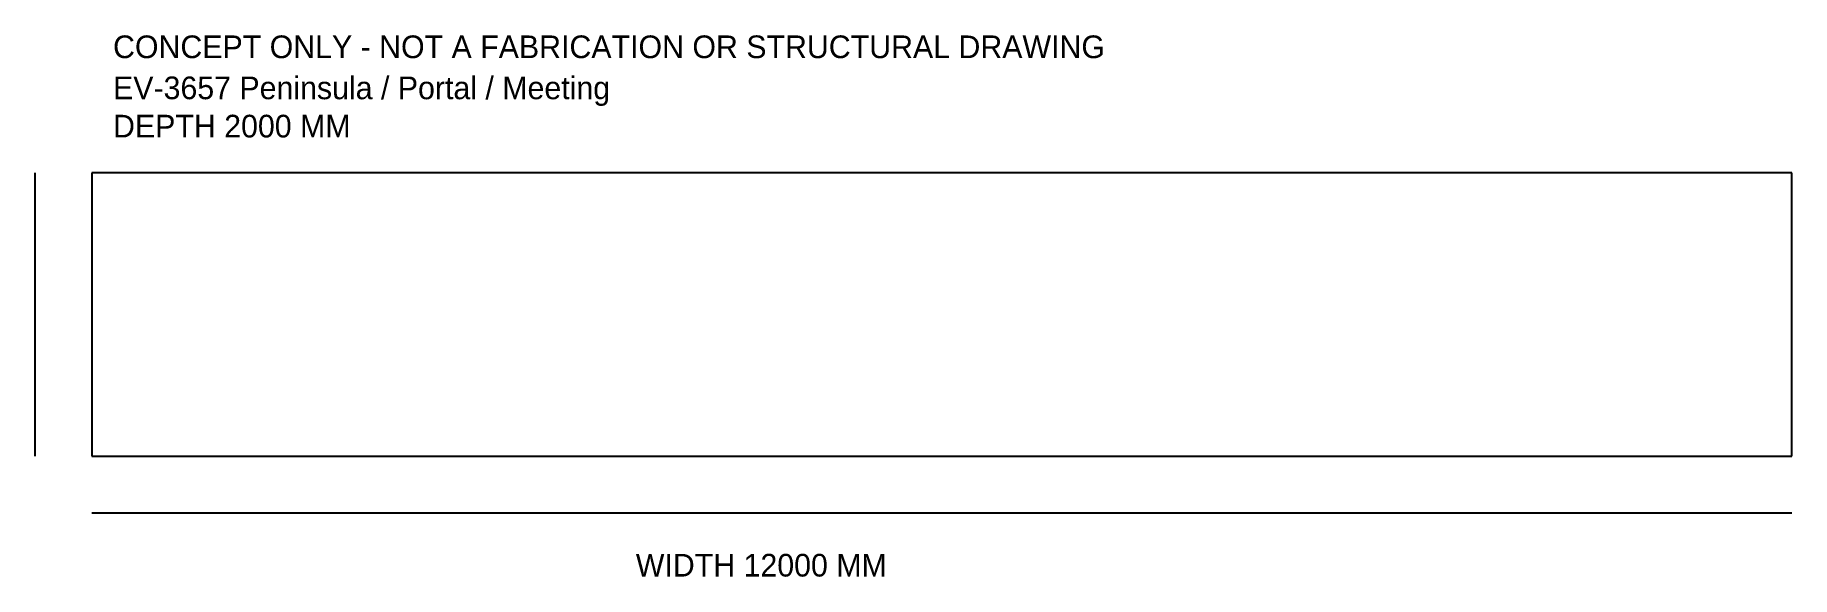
# Model space of a CAD drawing. Header units: millimetres. Extents: x -400 to 12000, y -852 to 2972.
import ezdxf

# ---------------------------------------------------------------- set-up
doc = ezdxf.new("R2010")
doc.units = ezdxf.units.MM

msp = doc.modelspace()

# ---------------------------------------------------------------- linework, layer by layer
at = {"layer": 'DIMENSIONS'}
for p, q in [((-400, 0), (-400, 2000)), ((0, -400), (12000, -400))]:
    msp.add_line(p, q, dxfattribs=at)
at = {"layer": 'FOOTPRINT'}
for p, q in [((12000, 2000), (0, 2000)), ((0, 2000), (0, 0)), ((12000, 0), (12000, 2000)), ((0, 0), (12000, 0))]:
    msp.add_line(p, q, dxfattribs=at)
at = {"layer": 'WALLS'}
msp.add_line((0, 0), (12000, 0), dxfattribs=at)

# ---------------------------------------------------------------- texts
at = {"layer": 'LABELS'}
for s, p in [('CONCEPT ONLY - NOT A FABRICATION OR STRUCTURAL DRAWING', (150, 2810)), ('EV-3657 Peninsula / Portal / Meeting', (150, 2520)), ('DEPTH 2000 MM', (150, 2250)), ('WIDTH 12000 MM', (3840, -850))]:
    msp.add_text(s, height=160, dxfattribs=at).set_placement(p)

doc.saveas('drawing.dxf')
